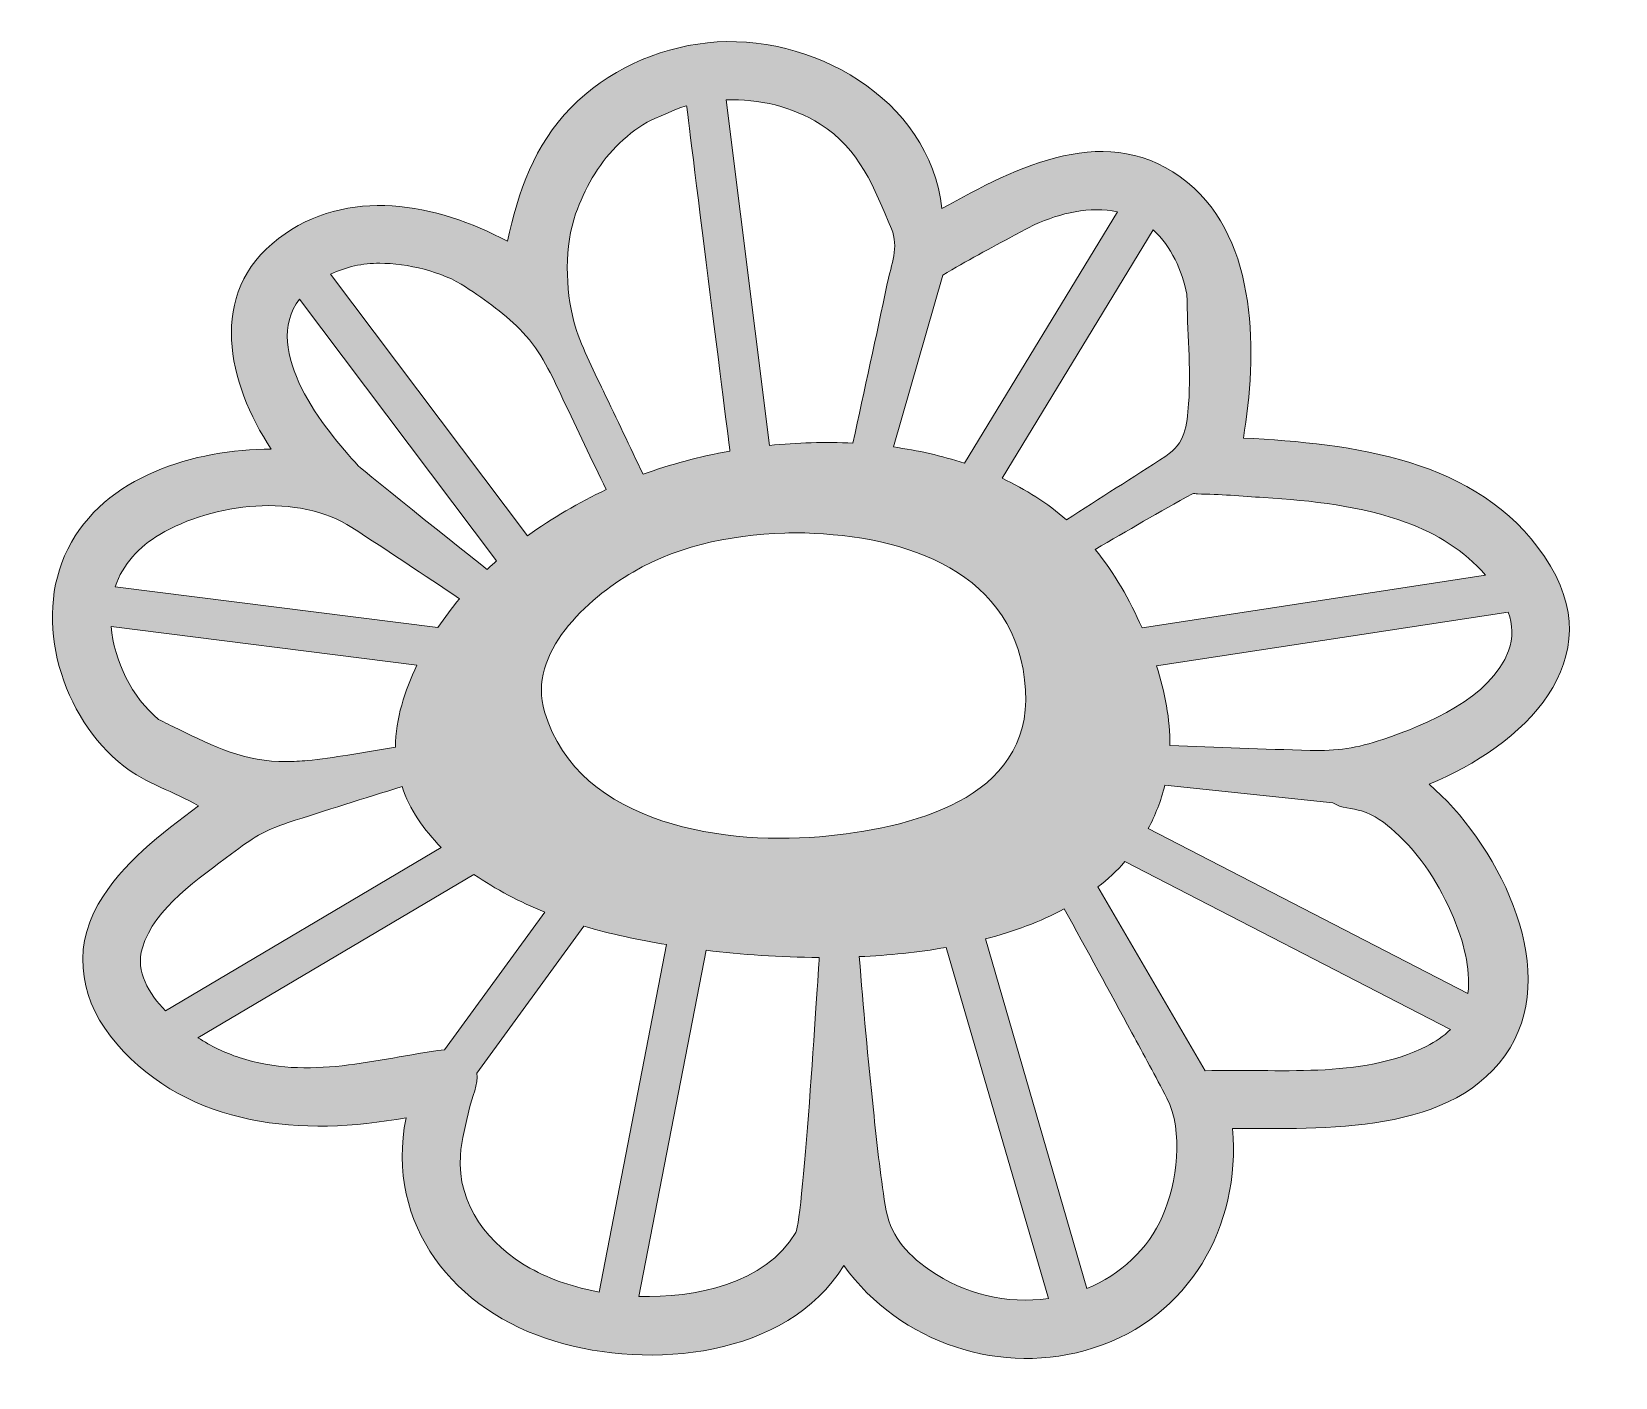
# Model space of a CAD drawing. Header units: inches. Extents: x -1 to 105, y -1 to 89.
import ezdxf

# ---------------------------------------------------------------- set-up
doc = ezdxf.new("R2010")
doc.units = ezdxf.units.IN
doc.header["$MEASUREMENT"] = 0
doc.layers.add('Layer 1', color=7, linetype='Continuous')

msp = doc.modelspace()

# ---------------------------------------------------------------- hatches: boundary and pattern name
at = {"layer": 'Layer 1', "true_color": 0xf7e13e}
h = msp.add_hatch(color=53, dxfattribs=at)
h.dxf.hatch_style = 2
edge = h.paths.add_edge_path()
edge.add_spline(control_points=[(99.93, 53.74), (95.44, 60.32), (87.08, 61.28), (79.77, 61.67), (80.68, 67.23), (80.81, 74.87), (76.03, 78.79), (70.79, 83.08), (64.57, 79.83), (59.58, 77.04), (58.75, 84.44), (50.76, 88.9), (43.87, 88.15), (40.44, 87.78), (37.14, 86.27), (34.72, 83.79), (32.29, 81.31), (31.19, 78.17), (30.48, 74.85), (25.75, 77.4), (19.73, 78.55), (15.15, 75.04), (10.32, 71.36), (11.75, 65.34), (14.66, 60.92), (9.54, 60.91), (3.49, 59.14), (1.04, 54.23), (-1.38, 49.41), (0.67, 42.94), (4.78, 39.69), (4.78, 39.69), (4.78, 39.69), (4.78, 39.69), (6.22, 38.55), (8.2, 37.96), (9.79, 37.03), (7.31, 35.15), (4.64, 33.17), (3.07, 30.43), (1.24, 27.24), (1.96, 23.77), (4.31, 21.08), (9.22, 15.45), (16.78, 14.85), (23.69, 16.13), (22.27, 8.91), (26.94, 3.17), (33.66, 1.15), (40.02, -0.77), (49.16, 0.03), (53.01, 6.22), (56.78, 1.01), (63.6, -1.27), (69.74, 0.7), (76.13, 2.75), (79.6, 8.86), (79.05, 15.4), (85.04, 15.43), (94, 14.88), (97.63, 20.82), (101.04, 26.41), (96.6, 34.74), (92.2, 38.47), (98.42, 41.02), (104.68, 46.8), (99.93, 53.74)], knot_values=[0, 0, 0, 0, 1, 1, 1, 2, 2, 2, 3, 3, 3, 4, 4, 4, 5, 5, 5, 6, 6, 6, 7, 7, 7, 8, 8, 8, 9, 9, 9, 10, 10, 10, 11, 11, 11, 12, 12, 12, 13, 13, 13, 14, 14, 14, 15, 15, 15, 16, 16, 16, 17, 17, 17, 18, 18, 18, 19, 19, 19, 20, 20, 20, 21, 21, 21, 22, 22, 22, 22], degree=3, periodic=1)
edge = h.paths.add_edge_path()
edge.add_spline(control_points=[(76.69, 57.92), (78.17, 57.92), (79.66, 57.77), (81.13, 57.68), (84.35, 57.47), (87.64, 57.14), (90.68, 56.01), (92.7, 55.27), (94.57, 54.13), (95.98, 52.48), (95.98, 52.48), (72.98, 48.96), (72.98, 48.96), (72.15, 50.82), (71.13, 52.63), (69.84, 54.21), (72, 55.45), (74.15, 56.74), (76.35, 57.92), (76.46, 57.98), (76.56, 57.92), (76.69, 57.92)], knot_values=[0, 0, 0, 0, 1, 1, 1, 2, 2, 2, 3, 3, 3, 4, 4, 4, 5, 5, 5, 6, 6, 6, 7, 7, 7, 7], degree=3, periodic=1)
edge = h.paths.add_edge_path()
edge.add_spline(control_points=[(75.99, 71.3), (75.99, 68.85), (76.28, 66.43), (76.1, 63.97), (76, 62.47), (75.87, 61.3), (74.57, 60.46), (72.36, 59.03), (70.14, 57.61), (67.93, 56.19), (66.64, 57.31), (65.18, 58.23), (63.61, 58.97), (63.61, 58.97), (73.73, 75.61), (73.73, 75.61), (74.97, 74.5), (75.64, 72.89), (75.99, 71.3)], knot_values=[0, 0, 0, 0, 1, 1, 1, 2, 2, 2, 3, 3, 3, 4, 4, 4, 5, 5, 5, 6, 6, 6, 6], degree=3, periodic=1)
edge = h.paths.add_edge_path()
edge.add_spline(control_points=[(59.65, 72.57), (61.19, 73.55), (62.83, 74.38), (64.44, 75.25), (64.89, 75.49), (65.34, 75.73), (65.8, 75.97), (67.51, 76.73), (69.47, 77.23), (71.34, 76.82), (71.34, 76.82), (61.09, 59.98), (61.09, 59.98), (59.57, 60.48), (57.97, 60.84), (56.33, 61.07), (56.33, 61.07), (59.65, 72.57), (59.65, 72.57)], knot_values=[0, 0, 0, 0, 1, 1, 1, 2, 2, 2, 3, 3, 3, 4, 4, 4, 5, 5, 5, 6, 6, 6, 6], degree=3, periodic=1)
edge = h.paths.add_edge_path()
edge.add_spline(control_points=[(51.43, 82.7), (54.05, 81.06), (55.06, 78.42), (56.2, 75.68), (56.71, 74.47), (56.19, 73.3), (55.92, 72.03), (55.17, 68.46), (54.39, 64.89), (53.62, 61.32), (51.76, 61.42), (49.88, 61.36), (48.03, 61.17), (48.03, 61.17), (45.13, 84.32), (45.13, 84.32), (47.33, 84.4), (49.55, 83.88), (51.43, 82.7)], knot_values=[0, 0, 0, 0, 1, 1, 1, 2, 2, 2, 3, 3, 3, 4, 4, 4, 5, 5, 5, 6, 6, 6, 6], degree=3, periodic=1)
edge = h.paths.add_edge_path()
edge.add_spline(control_points=[(35.05, 76.69), (35.65, 78.35), (36.52, 79.93), (37.76, 81.2), (38.38, 81.83), (39.08, 82.39), (39.84, 82.83), (40.06, 82.96), (42.47, 84.01), (42.48, 83.93), (42.48, 83.92), (45.38, 60.79), (45.38, 60.79), (43.34, 60.43), (41.38, 59.9), (39.56, 59.24), (38.68, 61.09), (37.8, 62.95), (36.91, 64.8), (36.19, 66.33), (35.38, 67.84), (34.93, 69.48), (34.35, 71.59), (34.3, 74.61), (35.05, 76.69)], knot_values=[0, 0, 0, 0, 1, 1, 1, 2, 2, 2, 3, 3, 3, 4, 4, 4, 5, 5, 5, 6, 6, 6, 7, 7, 7, 8, 8, 8, 8], degree=3, periodic=1)
edge = h.paths.add_edge_path()
edge.add_spline(control_points=[(21.93, 73.38), (23.75, 73.38), (26.13, 72.82), (27.67, 71.8), (29.04, 70.89), (30.4, 69.94), (31.52, 68.74), (32.75, 67.43), (33.44, 65.88), (34.2, 64.28), (35.16, 62.25), (36.13, 60.23), (37.09, 58.21), (35.26, 57.34), (33.48, 56.31), (31.83, 55.11), (31.83, 55.11), (18.64, 72.64), (18.64, 72.64), (19.66, 73.15), (20.79, 73.38), (21.93, 73.38)], knot_values=[0, 0, 0, 0, 1, 1, 1, 2, 2, 2, 3, 3, 3, 4, 4, 4, 5, 5, 5, 6, 6, 6, 7, 7, 7, 7], degree=3, periodic=1)
edge = h.paths.add_edge_path()
edge.add_spline(control_points=[(16.55, 70.98), (16.55, 70.98), (29.75, 53.43), (29.75, 53.43), (29.53, 53.24), (29.33, 53.06), (29.12, 52.86), (29.12, 52.86), (20.78, 59.5), (20.49, 59.81), (18.23, 62.25), (13.95, 67.51), (16.55, 70.98)], knot_values=[0, 0, 0, 0, 1, 1, 1, 2, 2, 2, 3, 3, 3, 4, 4, 4, 4], degree=3, periodic=1)
edge = h.paths.add_edge_path()
edge.add_spline(control_points=[(7.19, 55.2), (10.77, 57.34), (16.48, 58), (20.07, 55.67), (22.49, 54.1), (24.88, 52.5), (27.27, 50.9), (26.76, 50.28), (26.27, 49.64), (25.83, 48.97), (25.83, 48.97), (4.21, 51.7), (4.21, 51.7), (4.71, 53.22), (5.83, 54.39), (7.19, 55.2)], knot_values=[0, 0, 0, 0, 1, 1, 1, 2, 2, 2, 3, 3, 3, 4, 4, 4, 5, 5, 5, 5], degree=3, periodic=1)
edge = h.paths.add_edge_path()
edge.add_spline(control_points=[(8.4, 42.18), (7.98, 42.39), (7.54, 42.59), (7.12, 42.82), (5.33, 44.28), (4.13, 46.74), (3.94, 49.04), (3.94, 49.04), (24.42, 46.45), (24.42, 46.45), (23.62, 44.74), (22.98, 42.87), (22.98, 40.96), (21.92, 40.78), (20.85, 40.6), (19.79, 40.43), (18.92, 40.29), (17.95, 40.12), (17.08, 40.06), (16.62, 40.03), (16.14, 39.99), (15.69, 39.99), (12.92, 39.97), (10.84, 40.97), (8.4, 42.18)], knot_values=[0, 0, 0, 0, 1, 1, 1, 2, 2, 2, 3, 3, 3, 4, 4, 4, 5, 5, 5, 6, 6, 6, 7, 7, 7, 8, 8, 8, 8], degree=3, periodic=1)
edge = h.paths.add_edge_path()
edge.add_spline(control_points=[(6.03, 27.51), (6.84, 30.22), (9.86, 32.18), (11.99, 33.8), (13.36, 34.84), (14.2, 35.39), (15.79, 35.9), (18.32, 36.72), (20.87, 37.52), (23.42, 38.31), (23.93, 36.78), (24.86, 35.43), (26.05, 34.24), (26.05, 34.24), (7.57, 23.3), (7.57, 23.3), (6.49, 24.43), (5.54, 25.9), (6.03, 27.51)], knot_values=[0, 0, 0, 0, 1, 1, 1, 2, 2, 2, 3, 3, 3, 4, 4, 4, 5, 5, 5, 6, 6, 6, 6], degree=3, periodic=1)
edge = h.paths.add_edge_path()
edge.add_spline(control_points=[(26.26, 20.68), (21.58, 20.08), (17.24, 18.61), (12.52, 20.16), (11.55, 20.48), (10.63, 20.92), (9.75, 21.49), (9.75, 21.49), (28.24, 32.43), (28.24, 32.43), (29.69, 31.42), (31.32, 30.58), (32.98, 29.9), (32.98, 29.9), (26.26, 20.68), (26.26, 20.68)], knot_values=[0, 0, 0, 0, 1, 1, 1, 2, 2, 2, 3, 3, 3, 4, 4, 4, 5, 5, 5, 5], degree=3, periodic=1)
edge = h.paths.add_edge_path()
edge.add_spline(control_points=[(31.99, 6.05), (29.26, 7.56), (27.09, 10.32), (27.33, 13.59), (27.41, 14.67), (27.7, 15.74), (27.94, 16.79), (28.09, 17.42), (28.55, 18.45), (28.43, 19.11), (28.43, 19.11), (35.6, 28.97), (35.6, 28.97), (37.41, 28.42), (39.27, 28.04), (41.14, 27.73), (41.14, 27.73), (36.63, 4.45), (36.63, 4.45), (35.01, 4.74), (33.43, 5.26), (31.99, 6.05)], knot_values=[0, 0, 0, 0, 1, 1, 1, 2, 2, 2, 3, 3, 3, 4, 4, 4, 5, 5, 5, 6, 6, 6, 7, 7, 7, 7], degree=3, periodic=1)
edge = h.paths.add_edge_path()
edge.add_spline(control_points=[(49.79, 8.44), (47.77, 4.97), (42.97, 4.03), (39.29, 4.16), (39.29, 4.16), (43.79, 27.35), (43.79, 27.35), (46.16, 27.06), (48.74, 26.88), (51.36, 26.87), (51.36, 26.87), (50.29, 9.32), (49.79, 8.44)], knot_values=[0, 0, 0, 0, 1, 1, 1, 2, 2, 2, 3, 3, 3, 4, 4, 4, 4], degree=3, periodic=1)
edge = h.paths.add_edge_path()
edge.add_spline(control_points=[(52.01, 35.01), (45.28, 34.32), (35.27, 35.63), (32.96, 43.33), (31.78, 47.26), (35.84, 50.9), (38.89, 52.69), (42.17, 54.6), (46.01, 55.27), (49.76, 55.32), (49.61, 55.32), (49.47, 55.32), (49.32, 55.32), (49.32, 55.32), (50.2, 55.32), (50.2, 55.32), (50.05, 55.32), (49.91, 55.32), (49.76, 55.32), (56.42, 55.25), (64.17, 53.19), (65.12, 45.47), (66.07, 37.78), (58.07, 35.64), (52.01, 35.01)], knot_values=[0, 0, 0, 0, 1, 1, 1, 2, 2, 2, 3, 3, 3, 4, 4, 4, 5, 5, 5, 6, 6, 6, 7, 7, 7, 8, 8, 8, 8], degree=3, periodic=1)
edge = h.paths.add_edge_path()
edge.add_spline(control_points=[(58.77, 5.91), (57.06, 7.12), (56.1, 8.28), (55.78, 10.26), (55.44, 12.39), (55.21, 14.53), (54.99, 16.66), (54.63, 20.08), (54.32, 23.5), (54.04, 26.92), (56.01, 27.01), (57.97, 27.2), (59.87, 27.54), (59.87, 27.54), (66.71, 4.01), (66.71, 4.01), (63.94, 3.63), (61.06, 4.29), (58.77, 5.91)], knot_values=[0, 0, 0, 0, 1, 1, 1, 2, 2, 2, 3, 3, 3, 4, 4, 4, 5, 5, 5, 6, 6, 6, 6], degree=3, periodic=1)
edge = h.paths.add_edge_path()
edge.add_spline(control_points=[(74.36, 9.54), (73.38, 7.31), (71.54, 5.61), (69.29, 4.69), (69.29, 4.69), (62.49, 28.11), (62.49, 28.11), (64.39, 28.6), (66.18, 29.26), (67.77, 30.13), (69.29, 27.36), (70.8, 24.6), (72.3, 21.82), (73.09, 20.37), (73.88, 18.91), (74.64, 17.44), (75.79, 15.22), (75.32, 11.75), (74.36, 9.54)], knot_values=[0, 0, 0, 0, 1, 1, 1, 2, 2, 2, 3, 3, 3, 4, 4, 4, 5, 5, 5, 6, 6, 6, 6], degree=3, periodic=1)
edge = h.paths.add_edge_path()
edge.add_spline(control_points=[(92.05, 20.92), (87.6, 18.69), (82.01, 19.44), (77.21, 19.27), (77.21, 19.27), (70.02, 31.59), (70.02, 31.59), (70.68, 32.1), (71.29, 32.67), (71.84, 33.29), (71.84, 33.29), (93.64, 22.04), (93.64, 22.04), (93.18, 21.58), (92.63, 21.22), (92.05, 20.92)], knot_values=[0, 0, 0, 0, 1, 1, 1, 2, 2, 2, 3, 3, 3, 4, 4, 4, 5, 5, 5, 5], degree=3, periodic=1)
edge = h.paths.add_edge_path()
edge.add_spline(control_points=[(93.83, 29.55), (94.49, 27.97), (95, 26.17), (94.81, 24.45), (94.81, 24.45), (73.39, 35.5), (73.39, 35.5), (73.87, 36.38), (74.25, 37.35), (74.51, 38.41), (74.51, 38.41), (85.77, 37.22), (85.77, 37.22), (86.27, 36.87), (87.1, 36.85), (87.68, 36.69), (88.51, 36.46), (89.28, 35.86), (89.91, 35.29), (91.64, 33.74), (92.95, 31.68), (93.83, 29.55)], knot_values=[0, 0, 0, 0, 1, 1, 1, 2, 2, 2, 3, 3, 3, 4, 4, 4, 5, 5, 5, 6, 6, 6, 7, 7, 7, 7], degree=3, periodic=1)
edge = h.paths.add_edge_path()
edge.add_spline(control_points=[(97.53, 47.42), (96.33, 44.22), (92.07, 42.48), (89.11, 41.48), (87.35, 40.88), (86.04, 40.69), (84.24, 40.74), (81.11, 40.82), (77.97, 40.94), (74.85, 41.06), (74.86, 42.8), (74.52, 44.63), (73.96, 46.41), (73.96, 46.41), (97.51, 50.01), (97.51, 50.01), (97.81, 49.16), (97.85, 48.28), (97.53, 47.42)], knot_values=[0, 0, 0, 0, 1, 1, 1, 2, 2, 2, 3, 3, 3, 4, 4, 4, 5, 5, 5, 6, 6, 6, 6], degree=3, periodic=1)

# ---------------------------------------------------------------- linework, layer by layer
at = {"layer": 'Layer 1', "lineweight": 0}
for points, knots in [([(99.93, 53.74), (95.44, 60.32), (87.08, 61.28), (79.77, 61.67), (80.68, 67.23), (80.81, 74.87), (76.03, 78.79), (70.79, 83.08), (64.57, 79.83), (59.58, 77.04), (58.75, 84.44), (50.76, 88.9), (43.87, 88.15), (40.44, 87.78), (37.14, 86.27), (34.72, 83.79), (32.29, 81.31), (31.19, 78.17), (30.48, 74.85), (25.75, 77.4), (19.73, 78.55), (15.15, 75.04), (10.32, 71.36), (11.75, 65.34), (14.66, 60.92), (9.54, 60.91), (3.49, 59.14), (1.04, 54.23), (-1.38, 49.41), (0.67, 42.94), (4.78, 39.69), (4.78, 39.69), (4.78, 39.69), (4.78, 39.69), (6.22, 38.55), (8.2, 37.96), (9.79, 37.03), (7.31, 35.15), (4.64, 33.17), (3.07, 30.43), (1.24, 27.24), (1.96, 23.77), (4.31, 21.08), (9.22, 15.45), (16.78, 14.85), (23.69, 16.13), (22.27, 8.91), (26.94, 3.17), (33.66, 1.15), (40.02, -0.77), (49.16, 0.03), (53.01, 6.22), (56.78, 1.01), (63.6, -1.27), (69.74, 0.7), (76.13, 2.75), (79.6, 8.86), (79.05, 15.4), (85.04, 15.43), (94, 14.88), (97.63, 20.82), (101.04, 26.41), (96.6, 34.74), (92.2, 38.47), (98.42, 41.02), (104.68, 46.8), (99.93, 53.74)], [0, 0, 0, 0, 1, 1, 1, 2, 2, 2, 3, 3, 3, 4, 4, 4, 5, 5, 5, 6, 6, 6, 7, 7, 7, 8, 8, 8, 9, 9, 9, 10, 10, 10, 11, 11, 11, 12, 12, 12, 13, 13, 13, 14, 14, 14, 15, 15, 15, 16, 16, 16, 17, 17, 17, 18, 18, 18, 19, 19, 19, 20, 20, 20, 21, 21, 21, 22, 22, 22, 22]), ([(35.05, 76.69), (35.65, 78.35), (36.52, 79.93), (37.76, 81.2), (38.38, 81.83), (39.08, 82.39), (39.84, 82.83), (40.06, 82.96), (42.47, 84.01), (42.48, 83.93), (42.48, 83.92), (45.38, 60.79), (45.38, 60.79), (43.34, 60.43), (41.38, 59.9), (39.56, 59.24), (38.68, 61.09), (37.8, 62.95), (36.91, 64.8), (36.19, 66.33), (35.38, 67.84), (34.93, 69.48), (34.35, 71.59), (34.3, 74.61), (35.05, 76.69)], [0, 0, 0, 0, 1, 1, 1, 2, 2, 2, 3, 3, 3, 4, 4, 4, 5, 5, 5, 6, 6, 6, 7, 7, 7, 8, 8, 8, 8]), ([(51.43, 82.7), (54.05, 81.06), (55.06, 78.42), (56.2, 75.68), (56.71, 74.47), (56.19, 73.3), (55.92, 72.03), (55.17, 68.46), (54.39, 64.89), (53.62, 61.32), (51.76, 61.42), (49.88, 61.36), (48.03, 61.17), (48.03, 61.17), (45.13, 84.32), (45.13, 84.32), (47.33, 84.4), (49.55, 83.88), (51.43, 82.7)], [0, 0, 0, 0, 1, 1, 1, 2, 2, 2, 3, 3, 3, 4, 4, 4, 5, 5, 5, 6, 6, 6, 6]), ([(59.65, 72.57), (61.19, 73.55), (62.83, 74.38), (64.44, 75.25), (64.89, 75.49), (65.34, 75.73), (65.8, 75.97), (67.51, 76.73), (69.47, 77.23), (71.34, 76.82), (71.34, 76.82), (61.09, 59.98), (61.09, 59.98), (59.57, 60.48), (57.97, 60.84), (56.33, 61.07), (56.33, 61.07), (59.65, 72.57), (59.65, 72.57)], [0, 0, 0, 0, 1, 1, 1, 2, 2, 2, 3, 3, 3, 4, 4, 4, 5, 5, 5, 6, 6, 6, 6]), ([(75.99, 71.3), (75.99, 68.85), (76.28, 66.43), (76.1, 63.97), (76, 62.47), (75.87, 61.3), (74.57, 60.46), (72.36, 59.03), (70.14, 57.61), (67.93, 56.19), (66.64, 57.31), (65.18, 58.23), (63.61, 58.97), (63.61, 58.97), (73.73, 75.61), (73.73, 75.61), (74.97, 74.5), (75.64, 72.89), (75.99, 71.3)], [0, 0, 0, 0, 1, 1, 1, 2, 2, 2, 3, 3, 3, 4, 4, 4, 5, 5, 5, 6, 6, 6, 6]), ([(21.93, 73.38), (23.75, 73.38), (26.13, 72.82), (27.67, 71.8), (29.04, 70.89), (30.4, 69.94), (31.52, 68.74), (32.75, 67.43), (33.44, 65.88), (34.2, 64.28), (35.16, 62.25), (36.13, 60.23), (37.09, 58.21), (35.26, 57.34), (33.48, 56.31), (31.83, 55.11), (31.83, 55.11), (18.64, 72.64), (18.64, 72.64), (19.66, 73.15), (20.79, 73.38), (21.93, 73.38)], [0, 0, 0, 0, 1, 1, 1, 2, 2, 2, 3, 3, 3, 4, 4, 4, 5, 5, 5, 6, 6, 6, 7, 7, 7, 7]), ([(16.55, 70.98), (16.55, 70.98), (29.75, 53.43), (29.75, 53.43), (29.53, 53.24), (29.33, 53.06), (29.12, 52.86), (29.12, 52.86), (20.78, 59.5), (20.49, 59.81), (18.23, 62.25), (13.95, 67.51), (16.55, 70.98)], [0, 0, 0, 0, 1, 1, 1, 2, 2, 2, 3, 3, 3, 4, 4, 4, 4]), ([(7.19, 55.2), (10.77, 57.34), (16.48, 58), (20.07, 55.67), (22.49, 54.1), (24.88, 52.5), (27.27, 50.9), (26.76, 50.28), (26.27, 49.64), (25.83, 48.97), (25.83, 48.97), (4.21, 51.7), (4.21, 51.7), (4.71, 53.22), (5.83, 54.39), (7.19, 55.2)], [0, 0, 0, 0, 1, 1, 1, 2, 2, 2, 3, 3, 3, 4, 4, 4, 5, 5, 5, 5]), ([(76.69, 57.92), (78.17, 57.92), (79.66, 57.77), (81.13, 57.68), (84.35, 57.47), (87.64, 57.14), (90.68, 56.01), (92.7, 55.27), (94.57, 54.13), (95.98, 52.48), (95.98, 52.48), (72.98, 48.96), (72.98, 48.96), (72.15, 50.82), (71.13, 52.63), (69.84, 54.21), (72, 55.45), (74.15, 56.74), (76.35, 57.92), (76.46, 57.98), (76.56, 57.92), (76.69, 57.92)], [0, 0, 0, 0, 1, 1, 1, 2, 2, 2, 3, 3, 3, 4, 4, 4, 5, 5, 5, 6, 6, 6, 7, 7, 7, 7]), ([(52.01, 35.01), (45.28, 34.32), (35.27, 35.63), (32.96, 43.33), (31.78, 47.26), (35.84, 50.9), (38.89, 52.69), (42.17, 54.6), (46.01, 55.27), (49.76, 55.32), (49.61, 55.32), (49.47, 55.32), (49.32, 55.32), (49.32, 55.32), (50.2, 55.32), (50.2, 55.32), (50.05, 55.32), (49.91, 55.32), (49.76, 55.32), (56.42, 55.25), (64.17, 53.19), (65.12, 45.47), (66.07, 37.78), (58.07, 35.64), (52.01, 35.01)], [0, 0, 0, 0, 1, 1, 1, 2, 2, 2, 3, 3, 3, 4, 4, 4, 5, 5, 5, 6, 6, 6, 7, 7, 7, 8, 8, 8, 8]), ([(97.53, 47.42), (96.33, 44.22), (92.07, 42.48), (89.11, 41.48), (87.35, 40.88), (86.04, 40.69), (84.24, 40.74), (81.11, 40.82), (77.97, 40.94), (74.85, 41.06), (74.86, 42.8), (74.52, 44.63), (73.96, 46.41), (73.96, 46.41), (97.51, 50.01), (97.51, 50.01), (97.81, 49.16), (97.85, 48.28), (97.53, 47.42)], [0, 0, 0, 0, 1, 1, 1, 2, 2, 2, 3, 3, 3, 4, 4, 4, 5, 5, 5, 6, 6, 6, 6]), ([(8.4, 42.18), (7.98, 42.39), (7.54, 42.59), (7.12, 42.82), (5.33, 44.28), (4.13, 46.74), (3.94, 49.04), (3.94, 49.04), (24.42, 46.45), (24.42, 46.45), (23.62, 44.74), (22.98, 42.87), (22.98, 40.96), (21.92, 40.78), (20.85, 40.6), (19.79, 40.43), (18.92, 40.29), (17.95, 40.12), (17.08, 40.06), (16.62, 40.03), (16.14, 39.99), (15.69, 39.99), (12.92, 39.97), (10.84, 40.97), (8.4, 42.18)], [0, 0, 0, 0, 1, 1, 1, 2, 2, 2, 3, 3, 3, 4, 4, 4, 5, 5, 5, 6, 6, 6, 7, 7, 7, 8, 8, 8, 8]), ([(6.03, 27.51), (6.84, 30.22), (9.86, 32.18), (11.99, 33.8), (13.36, 34.84), (14.2, 35.39), (15.79, 35.9), (18.32, 36.72), (20.87, 37.52), (23.42, 38.31), (23.93, 36.78), (24.86, 35.43), (26.05, 34.24), (26.05, 34.24), (7.57, 23.3), (7.57, 23.3), (6.49, 24.43), (5.54, 25.9), (6.03, 27.51)], [0, 0, 0, 0, 1, 1, 1, 2, 2, 2, 3, 3, 3, 4, 4, 4, 5, 5, 5, 6, 6, 6, 6]), ([(93.83, 29.55), (94.49, 27.97), (95, 26.17), (94.81, 24.45), (94.81, 24.45), (73.39, 35.5), (73.39, 35.5), (73.87, 36.38), (74.25, 37.35), (74.51, 38.41), (74.51, 38.41), (85.77, 37.22), (85.77, 37.22), (86.27, 36.87), (87.1, 36.85), (87.68, 36.69), (88.51, 36.46), (89.28, 35.86), (89.91, 35.29), (91.64, 33.74), (92.95, 31.68), (93.83, 29.55)], [0, 0, 0, 0, 1, 1, 1, 2, 2, 2, 3, 3, 3, 4, 4, 4, 5, 5, 5, 6, 6, 6, 7, 7, 7, 7]), ([(92.05, 20.92), (87.6, 18.69), (82.01, 19.44), (77.21, 19.27), (77.21, 19.27), (70.02, 31.59), (70.02, 31.59), (70.68, 32.1), (71.29, 32.67), (71.84, 33.29), (71.84, 33.29), (93.64, 22.04), (93.64, 22.04), (93.18, 21.58), (92.63, 21.22), (92.05, 20.92)], [0, 0, 0, 0, 1, 1, 1, 2, 2, 2, 3, 3, 3, 4, 4, 4, 5, 5, 5, 5]), ([(26.26, 20.68), (21.58, 20.08), (17.24, 18.61), (12.52, 20.16), (11.55, 20.48), (10.63, 20.92), (9.75, 21.49), (9.75, 21.49), (28.24, 32.43), (28.24, 32.43), (29.69, 31.42), (31.32, 30.58), (32.98, 29.9), (32.98, 29.9), (26.26, 20.68), (26.26, 20.68)], [0, 0, 0, 0, 1, 1, 1, 2, 2, 2, 3, 3, 3, 4, 4, 4, 5, 5, 5, 5]), ([(74.36, 9.54), (73.38, 7.31), (71.54, 5.61), (69.29, 4.69), (69.29, 4.69), (62.49, 28.11), (62.49, 28.11), (64.39, 28.6), (66.18, 29.26), (67.77, 30.13), (69.29, 27.36), (70.8, 24.6), (72.3, 21.82), (73.09, 20.37), (73.88, 18.91), (74.64, 17.44), (75.79, 15.22), (75.32, 11.75), (74.36, 9.54)], [0, 0, 0, 0, 1, 1, 1, 2, 2, 2, 3, 3, 3, 4, 4, 4, 5, 5, 5, 6, 6, 6, 6]), ([(31.99, 6.05), (29.26, 7.56), (27.09, 10.32), (27.33, 13.59), (27.41, 14.67), (27.7, 15.74), (27.94, 16.79), (28.09, 17.42), (28.55, 18.45), (28.43, 19.11), (28.43, 19.11), (35.6, 28.97), (35.6, 28.97), (37.41, 28.42), (39.27, 28.04), (41.14, 27.73), (41.14, 27.73), (36.63, 4.45), (36.63, 4.45), (35.01, 4.74), (33.43, 5.26), (31.99, 6.05)], [0, 0, 0, 0, 1, 1, 1, 2, 2, 2, 3, 3, 3, 4, 4, 4, 5, 5, 5, 6, 6, 6, 7, 7, 7, 7]), ([(49.79, 8.44), (47.77, 4.97), (42.97, 4.03), (39.29, 4.16), (39.29, 4.16), (43.79, 27.35), (43.79, 27.35), (46.16, 27.06), (48.74, 26.88), (51.36, 26.87), (51.36, 26.87), (50.29, 9.32), (49.79, 8.44)], [0, 0, 0, 0, 1, 1, 1, 2, 2, 2, 3, 3, 3, 4, 4, 4, 4]), ([(58.77, 5.91), (57.06, 7.12), (56.1, 8.28), (55.78, 10.26), (55.44, 12.39), (55.21, 14.53), (54.99, 16.66), (54.63, 20.08), (54.32, 23.5), (54.04, 26.92), (56.01, 27.01), (57.97, 27.2), (59.87, 27.54), (59.87, 27.54), (66.71, 4.01), (66.71, 4.01), (63.94, 3.63), (61.06, 4.29), (58.77, 5.91)], [0, 0, 0, 0, 1, 1, 1, 2, 2, 2, 3, 3, 3, 4, 4, 4, 5, 5, 5, 6, 6, 6, 6])]:
    msp.add_open_spline(points, degree=3, knots=knots, dxfattribs=at)

doc.saveas('drawing.dxf')
